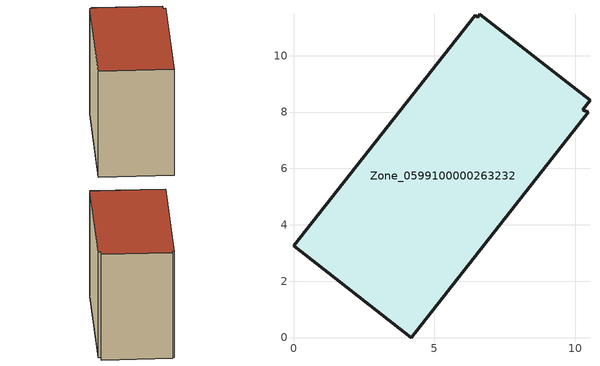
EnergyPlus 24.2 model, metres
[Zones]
Zone_0599100000263232
 floor ground (C_G): 6.61,11.46 10.52,8.41 10.26,8.08 10.45,8 4.18,0 0,3.26 6.44,11.44 6.54,11.37 z3.96
 wall outside (C_F): 4.18,0 10.45,8 10.26,8.08 10.52,8.41 6.61,11.46 6.54,11.37 6.44,11.44 0,3.26 4.18,0 z3.96:12.05
 roof outside (C_R): 10.52,8.41 6.61,11.46 6.54,11.37 6.44,11.44 0,3.26 4.18,0 10.45,8 10.26,8.08 z12.05
[BUILDING]
Pand.0599100000263232: North Axis=0; Terrain=City; Loads Convergence Tolerance Value=0.04; Temperature Convergence Tolerance Value=0.4; Solar Distribution=FullExterior; Maximum Number of Warmup Days=25; Minimum Number of Warmup Days=1
[Site:Location]
Rotterdam.The.Hague.AP_ZH_NLD Design_Conditions: Latitude=51.96; Longitude=4.45; Time Zone=1; Elevation=-4.5
[SITE:GROUNDTEMPERATURE:BUILDINGSURFACE]
18, 18, 18, 18, 18, 18, 18, 18, 18, 18, 18, 18
[MATERIAL] Thermal Absorptance=0.9; Solar Absorptance=0.7; Visible Absorptance=0.7
Name | Roughness | Thickness | Conductivity | Density | Specific Heat
G.TC.1975-1991 | MediumSmooth | 0.15 | 0.288461 | 540 | 1210
F.TC.1975-1991 | Rough | 0.3 | 0.230769 | 1920 | 840
R.TC.1975-1991 | MediumRough | 0.2 | 0.153846 | 1500 | 1000
[CONSTRUCTION]
C_G: G.TC.1975-1991
C_F: F.TC.1975-1991
C_R: R.TC.1975-1991
[ZONE]
Zone_0599100000263232: Type=1; Multiplier=1; Ceiling Height=Autocalculate; Volume=Autocalculate; Floor Area=autocalculate; Part of Total Floor Area=Yes
[ZONEINFILTRATION:DESIGNFLOWRATE]
Infil_Zone_0599100000263232: Zone or ZoneList or Space or SpaceList=Zone_0599100000263232; Schedule=AlwaysOn; Design Flow Rate Calculation Method=Flow/Area; Flow Rate per Floor Area=0.003; Constant Term Coefficient=1; Temperature Term Coefficient=0; Velocity Term Coefficient=0; Velocity Squared Term Coefficient=0
[HVACTEMPLATE:ZONE:IDEALLOADSAIRSYSTEM]
Zone_0599100000263232: Maximum Heating Supply Air Temperature=50; Minimum Cooling Supply Air Temperature=13; Maximum Heating Supply Air Humidity Ratio=0.0156; Minimum Cooling Supply Air Humidity Ratio=0.0077; Heating Limit=NoLimit; Cooling Limit=NoLimit; Dehumidification Control Type=ConstantSensibleHeatRatio; Cooling Sensible Heat Ratio=0.7; Dehumidification Setpoint=60; Humidification Control Type=None; Humidification Setpoint=30; Outdoor Air Method=None; Outdoor Air Flow Rate per Person=0.00944; Outdoor Air Flow Rate per Zone Floor Area=0; Outdoor Air Flow Rate per Zone=0; Demand Controlled Ventilation Type=None; Outdoor Air Economizer Type=NoEconomizer; Heat Recovery Type=None; Sensible Heat Recovery Effectiveness=0.7; Latent Heat Recovery Effectiveness=0.65
[ZONECONTROL:THERMOSTAT]
ThermostatControl_Zone_0599100000263232: Zone or ZoneList=Zone_0599100000263232; Control Type Schedule=DualSetpointControlType; Control 1=Thermostat_Zone_0599100000263232; Temperature Difference Between Cutout And Setpoint=0
[THERMOSTATSETPOINT:DUALSETPOINT]
Thermostat_Zone_0599100000263232: Heating Setpoint Temperature Schedule=HeatingSetpoint_Zone_0599100000263232; Cooling Setpoint Temperature Schedule=CoolingSetpoint_Zone_0599100000263232
[SCHEDULE:COMPACT]
HeatingSetpoint_Zone_0599100000263232: Through: 12/31, For: AllDays, Until: 24:00, 21
CoolingSetpoint_Zone_0599100000263232: Through: 12/31, For: AllDays, Until: 24:00, 24
DualSetpointControlType: Through: 12/31, For: AllDays, Until: 24:00, 4
AlwaysOn: Through: 12/31, For: AllDays, Until: 24:00, 1
